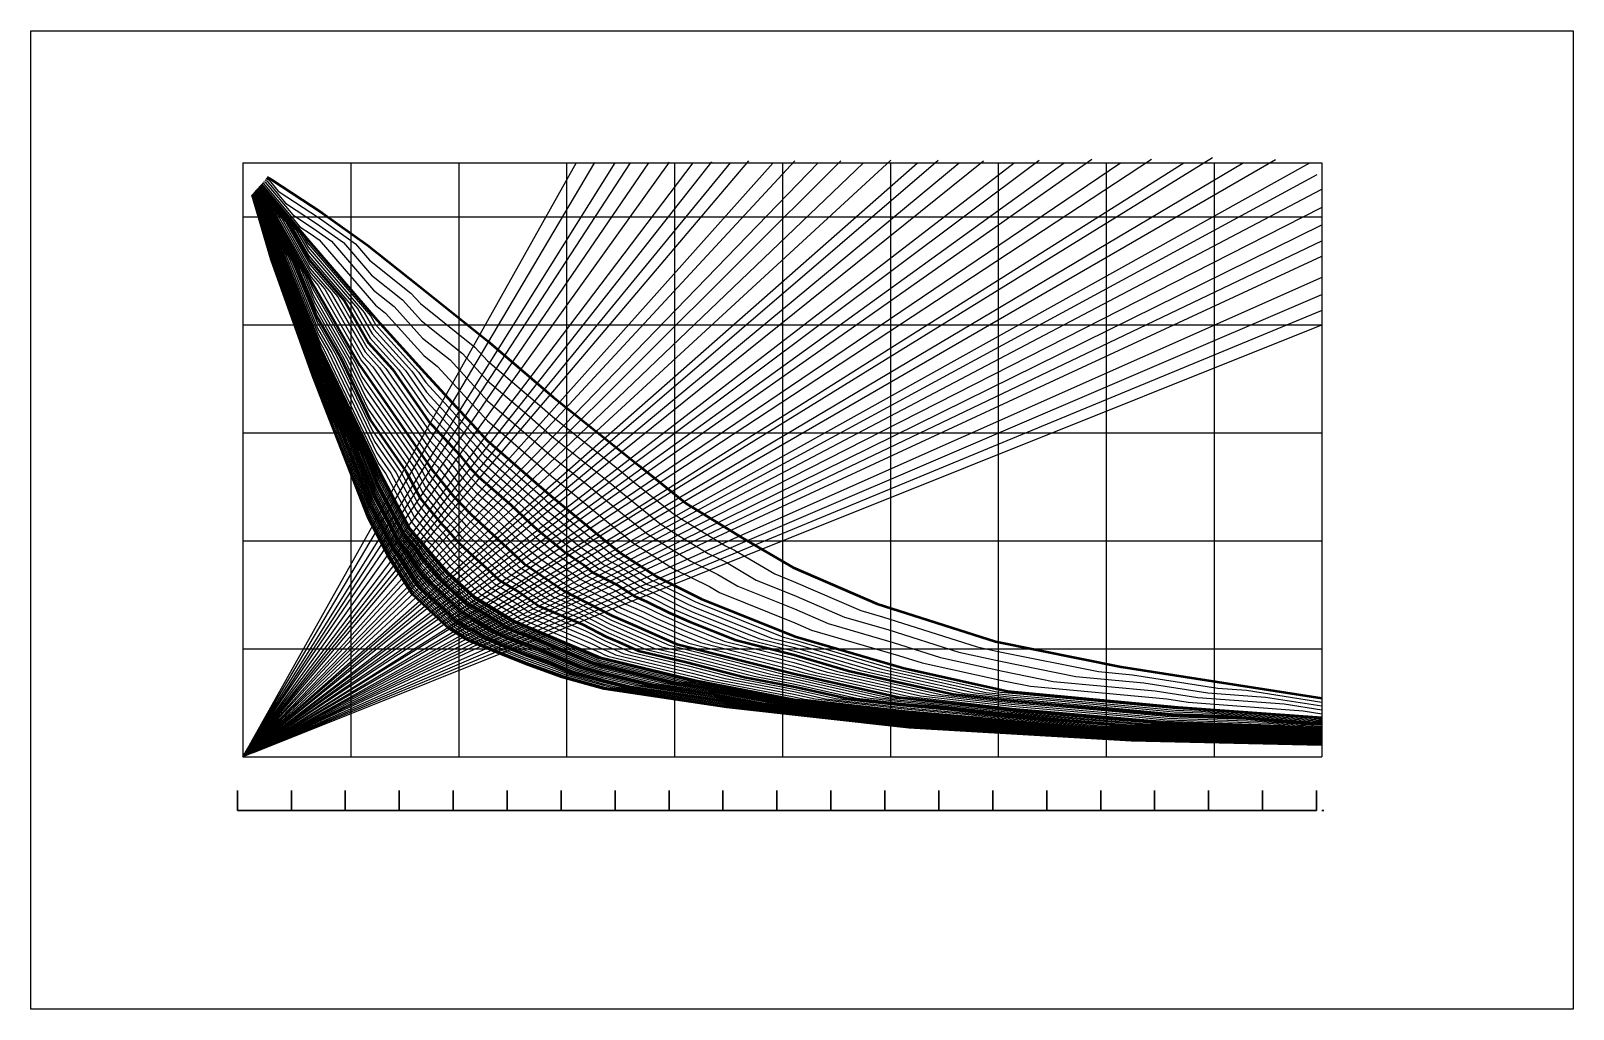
# Model space of a CAD drawing. Header units: metres. Extents: x -0.39 to 2.47, y -0.47 to 1.34.
import ezdxf

# ---------------------------------------------------------------- set-up
doc = ezdxf.new("R2010")
doc.units = ezdxf.units.M
doc.linetypes.add('LTYPE035', pattern=[5, 3, -1, 0, -1])
doc.layers.add('LAYER025', color=7, linetype='Continuous', lineweight=25, true_color=0xa35200)
doc.layers.add('LAYER026', color=7, linetype='Continuous', lineweight=50, true_color=0x753b00)
doc.layers.add('LAYER035', color=1, linetype='LTYPE035')
doc.layers.add('LAYER047', color=3, linetype='Continuous')
picture_1 = doc.add_image_def('image1.png', size_in_pixel=(612, 388))

msp = doc.modelspace()

# ---------------------------------------------------------------- linework, layer by layer
at = {"layer": 'LAYER025', "color": 34, "linetype": 'Continuous', "lineweight": 25, "true_color": 0xa35200}
for points, elevation in [([(0.0312, 1.0576), (0.0408, 1.0415), (0.0922, 0.981), (0.1224, 0.9279), (0.2003, 0.8374), (0.2361, 0.7753), (0.2892, 0.7167), (0.3426, 0.6397), (0.4122, 0.5642), (0.4281, 0.5444), (0.4408, 0.5314), (0.5115, 0.4697), (0.5315, 0.4511), (0.5511, 0.4328), (0.6088, 0.3853), (0.6384, 0.365), (0.6577, 0.3491), (0.6939, 0.3306), (0.7339, 0.3047), (0.7526, 0.2966), (0.8023, 0.2718), (0.8314, 0.2591), (0.936, 0.2171), (1.0221, 0.1953), (1.143, 0.1601), (1.2213, 0.1426), (1.3366, 0.1171), (1.4211, 0.1076), (1.5329, 0.098), (1.7224, 0.0804), (1.8174, 0.0772), (1.9775, 0.0653), (2, 0.0646)], 14), ([(0.0318, 1.0583), (0.039, 1.0462), (0.0989, 0.9757), (0.1216, 0.9358), (0.2125, 0.8303), (0.2394, 0.7837), (0.3013, 0.7154), (0.3413, 0.6576), (0.4225, 0.5695), (0.4344, 0.5547), (0.4439, 0.5449), (0.5265, 0.473), (0.5415, 0.459), (0.5562, 0.4453), (0.6234, 0.3899), (0.6457, 0.3747), (0.6682, 0.3561), (0.6953, 0.3422), (0.7421, 0.312), (0.756, 0.3059), (0.8141, 0.277), (0.8359, 0.2675), (0.9579, 0.2185), (1.0225, 0.2021), (1.1636, 0.1611), (1.2223, 0.1479), (1.3568, 0.1182), (1.4202, 0.1111), (1.504, 0.1039), (1.7251, 0.0833), (1.7964, 0.0809), (1.9831, 0.0671), (2, 0.0665)], 13), ([(0.0324, 1.059), (0.0372, 1.051), (0.1057, 0.9703), (0.1208, 0.9438), (0.2247, 0.8232), (0.2426, 0.7921), (0.3133, 0.7141), (0.3401, 0.6755), (0.4328, 0.5748), (0.4408, 0.565), (0.4471, 0.5584), (0.5414, 0.4762), (0.5514, 0.4669), (0.5612, 0.4578), (0.6381, 0.3945), (0.6529, 0.3843), (0.6787, 0.3631), (0.6968, 0.3538), (0.7502, 0.3193), (0.7595, 0.3153), (0.8258, 0.2822), (0.8403, 0.2759), (0.9799, 0.2198), (1.0229, 0.2089), (1.1841, 0.1621), (1.2233, 0.1533), (1.377, 0.1193), (1.4193, 0.1146), (1.4751, 0.1098), (1.7279, 0.0862), (1.7753, 0.0847), (1.9887, 0.0689), (2, 0.0685)], 12), ([(0.033, 1.0597), (0.0354, 1.0557), (0.1124, 0.965), (0.12, 0.9517), (0.2369, 0.8161), (0.2458, 0.8005), (0.3254, 0.7127), (0.3388, 0.6935), (0.4431, 0.5802), (0.4471, 0.5752), (0.4502, 0.572), (0.5564, 0.4795), (0.5614, 0.4748), (0.5663, 0.4703), (0.6528, 0.399), (0.6602, 0.394), (0.6892, 0.3701), (0.6982, 0.3654), (0.7583, 0.3267), (0.763, 0.3246), (0.8376, 0.2875), (0.8448, 0.2843), (1.0018, 0.2212), (1.0233, 0.2158), (1.2047, 0.163), (1.2242, 0.1586), (1.3972, 0.1204), (1.4183, 0.1181), (1.4462, 0.1157), (1.7306, 0.0892), (1.7543, 0.0884), (1.9944, 0.0706), (2, 0.0704)], 11), ([(0.0359, 1.0631), (0.0373, 1.0623), (0.1058, 0.9817), (0.1249, 0.9691), (0.1416, 0.9573), (0.2455, 0.8367), (0.2646, 0.8215), (0.3353, 0.7434), (0.3607, 0.7232), (0.4534, 0.6225), (0.4776, 0.6018), (0.572, 0.5196), (0.6038, 0.4941), (0.6807, 0.4308), (0.7064, 0.4096), (0.7241, 0.3955), (0.7775, 0.361), (0.7984, 0.3482), (0.8647, 0.3152), (0.8834, 0.3042), (1.0229, 0.2481), (1.0541, 0.2347), (1.2153, 0.1878), (1.2592, 0.1739), (1.4129, 0.14), (1.4595, 0.1306), (1.7122, 0.1071), (1.7517, 0.1009), (1.9651, 0.085), (2, 0.0796)], 9), ([(0.0382, 1.0658), (0.041, 1.0641), (0.0924, 1.0037), (0.1306, 0.9786), (0.164, 0.9548), (0.2419, 0.8644), (0.2801, 0.834), (0.3332, 0.7754), (0.3839, 0.7351), (0.4534, 0.6596), (0.5018, 0.618), (0.5726, 0.5564), (0.6362, 0.5055), (0.6939, 0.458), (0.7132, 0.442), (0.7485, 0.4138), (0.7885, 0.388), (0.8304, 0.3625), (0.8802, 0.3377), (0.9175, 0.3157), (1.0221, 0.2737), (1.0845, 0.2467), (1.2054, 0.2116), (1.2932, 0.1838), (1.4085, 0.1584), (1.5015, 0.1396), (1.6911, 0.122), (1.7701, 0.1096), (1.9301, 0.0977), (2, 0.0868)], 8), ([(0.0404, 1.0685), (0.0448, 1.066), (0.079, 1.0257), (0.1363, 0.9881), (0.1864, 0.9524), (0.2383, 0.8921), (0.2957, 0.8465), (0.331, 0.8074), (0.407, 0.7469), (0.4534, 0.6966), (0.526, 0.6343), (0.5732, 0.5932), (0.6687, 0.5168), (0.7071, 0.4851), (0.72, 0.4745), (0.7729, 0.4322), (0.7996, 0.415), (0.8624, 0.3767), (0.8956, 0.3602), (0.9516, 0.3272), (1.0213, 0.2992), (1.1149, 0.2588), (1.1955, 0.2354), (1.3272, 0.1937), (1.404, 0.1768), (1.5436, 0.1486), (1.67, 0.1369), (1.7885, 0.1183), (1.8952, 0.1104), (2, 0.094)], 7), ([(0.0427, 1.0712), (0.0485, 1.0678), (0.0656, 1.0477), (0.1419, 0.9975), (0.2088, 0.95), (0.2348, 0.9199), (0.3112, 0.859), (0.3289, 0.8395), (0.4302, 0.7588), (0.4534, 0.7336), (0.5503, 0.6505), (0.5739, 0.63), (0.7011, 0.5281), (0.7203, 0.5123), (0.7268, 0.507), (0.7973, 0.4506), (0.8106, 0.442), (0.8944, 0.391), (0.911, 0.3827), (0.9856, 0.3388), (1.0205, 0.3247), (1.1453, 0.2709), (1.1856, 0.2592), (1.3612, 0.2036), (1.3996, 0.1952), (1.5857, 0.1577), (1.6489, 0.1518), (1.8069, 0.1271), (1.8602, 0.1231), (2, 0.1012)], 6), ([(0.0175, 1.0415), (0.0197, 1.0363), (0.0531, 0.9224), (0.0569, 0.9131), (0.1295, 0.7089), (0.1589, 0.6332), (0.1645, 0.6215), (0.2324, 0.4488), (0.2351, 0.4438), (0.273, 0.3709), (0.2745, 0.3691), (0.3139, 0.3076), (0.316, 0.3052), (0.3829, 0.2423), (0.3854, 0.2401), (0.4107, 0.2239), (0.4235, 0.2178), (0.4272, 0.2155), (0.465, 0.1995), (0.5253, 0.1754), (0.587, 0.1531), (0.5949, 0.1497), (0.6685, 0.1296), (0.6774, 0.1274), (0.8934, 0.0952), (0.9025, 0.0934), (1.2235, 0.0575), (1.2338, 0.0564), (1.2412, 0.0557), (1.25, 0.0549), (1.6414, 0.0319), (1.6538, 0.0314), (1.99, 0.0236), (2, 0.0234)], 49), ([(0.0178, 1.0418), (0.0222, 1.0314), (0.0538, 0.9236), (0.0614, 0.9049), (0.1302, 0.7114), (0.158, 0.6397), (0.1693, 0.6164), (0.2336, 0.4527), (0.2389, 0.4428), (0.2748, 0.3737), (0.2779, 0.3701), (0.3152, 0.3118), (0.3194, 0.3071), (0.3828, 0.2476), (0.3877, 0.243), (0.4117, 0.2277), (0.4238, 0.2219), (0.4312, 0.2174), (0.467, 0.2023), (0.5241, 0.1794), (0.5826, 0.1582), (0.5985, 0.1515), (0.6682, 0.1324), (0.6859, 0.1281), (0.8905, 0.0976), (0.9087, 0.0941), (1.2128, 0.0601), (1.2335, 0.0578), (1.2483, 0.0564), (1.2659, 0.0549), (1.6367, 0.0331), (1.6615, 0.0321), (1.98, 0.0247), (2, 0.0242)], 48), ([(0.018, 1.0421), (0.0247, 1.0266), (0.0546, 0.9247), (0.066, 0.8966), (0.1309, 0.714), (0.1572, 0.6462), (0.1741, 0.6112), (0.2349, 0.4566), (0.2428, 0.4418), (0.2767, 0.3765), (0.2812, 0.3712), (0.3165, 0.3161), (0.3227, 0.309), (0.3826, 0.2528), (0.3901, 0.246), (0.4127, 0.2316), (0.4241, 0.2261), (0.4352, 0.2193), (0.469, 0.205), (0.523, 0.1834), (0.5782, 0.1634), (0.602, 0.1533), (0.6679, 0.1353), (0.6945, 0.1289), (0.8877, 0.1), (0.915, 0.0948), (1.2022, 0.0626), (1.2332, 0.0592), (1.2554, 0.0572), (1.2818, 0.0549), (1.632, 0.0343), (1.6692, 0.0329), (1.97, 0.0259), (2, 0.0251)], 47), ([(0.0183, 1.0424), (0.0272, 1.0217), (0.0553, 0.9258), (0.0705, 0.8884), (0.1317, 0.7165), (0.1564, 0.6527), (0.1788, 0.606), (0.2361, 0.4605), (0.2466, 0.4407), (0.2786, 0.3793), (0.2846, 0.3722), (0.3178, 0.3204), (0.3261, 0.3109), (0.3825, 0.258), (0.3924, 0.249), (0.4137, 0.2354), (0.4245, 0.2302), (0.4392, 0.2212), (0.4711, 0.2077), (0.5218, 0.1874), (0.5738, 0.1686), (0.6056, 0.1551), (0.6675, 0.1382), (0.703, 0.1296), (0.8849, 0.1024), (0.9213, 0.0954), (1.1916, 0.0652), (1.2328, 0.0606), (1.2625, 0.0579), (1.2977, 0.0548), (1.6273, 0.0355), (1.6769, 0.0336), (1.96, 0.027), (2, 0.026)], 46), ([(0.0188, 1.0431), (0.0322, 1.012), (0.0568, 0.9281), (0.0796, 0.872), (0.1331, 0.7215), (0.1548, 0.6658), (0.1884, 0.5957), (0.2385, 0.4684), (0.2544, 0.4387), (0.2823, 0.3849), (0.2913, 0.3743), (0.3204, 0.3289), (0.3328, 0.3148), (0.3822, 0.2684), (0.397, 0.2549), (0.4157, 0.243), (0.4251, 0.2385), (0.4473, 0.225), (0.4751, 0.2132), (0.5195, 0.1954), (0.565, 0.1789), (0.6127, 0.1587), (0.6669, 0.1439), (0.7201, 0.131), (0.8792, 0.1072), (0.9338, 0.0968), (1.1704, 0.0703), (1.2322, 0.0634), (1.2767, 0.0594), (1.3295, 0.0548), (1.6179, 0.0378), (1.6923, 0.035), (1.94, 0.0292), (2, 0.0277)], 44), ([(0.0191, 1.0434), (0.0347, 1.0071), (0.0575, 0.9292), (0.0842, 0.8638), (0.1338, 0.7241), (0.1539, 0.6723), (0.1932, 0.5905), (0.2397, 0.4723), (0.2582, 0.4377), (0.2842, 0.3878), (0.2947, 0.3753), (0.3217, 0.3332), (0.3362, 0.3167), (0.382, 0.2737), (0.3994, 0.2579), (0.4167, 0.2468), (0.4254, 0.2426), (0.4513, 0.2268), (0.4771, 0.2159), (0.5184, 0.1994), (0.5606, 0.1841), (0.6162, 0.1605), (0.6665, 0.1467), (0.7286, 0.1317), (0.8764, 0.1096), (0.9401, 0.0974), (1.1597, 0.0729), (1.2319, 0.0648), (1.2838, 0.0602), (1.3454, 0.0548), (1.6132, 0.039), (1.6999, 0.0357), (1.93, 0.0304), (2, 0.0286)], 43), ([(0.0194, 1.0437), (0.0372, 1.0022), (0.0583, 0.9303), (0.0887, 0.8555), (0.1346, 0.7266), (0.1531, 0.6788), (0.198, 0.5853), (0.2409, 0.4762), (0.2621, 0.4366), (0.286, 0.3906), (0.2981, 0.3763), (0.323, 0.3375), (0.3396, 0.3186), (0.3818, 0.2789), (0.4017, 0.2609), (0.4177, 0.2506), (0.4257, 0.2468), (0.4553, 0.2287), (0.4792, 0.2186), (0.5172, 0.2034), (0.5562, 0.1893), (0.6197, 0.1623), (0.6662, 0.1496), (0.7372, 0.1324), (0.8736, 0.112), (0.9464, 0.0981), (1.1491, 0.0754), (1.2316, 0.0662), (1.2909, 0.0609), (1.3613, 0.0547), (1.6085, 0.0402), (1.7076, 0.0364), (1.92, 0.0315), (2, 0.0294)], 42), ([(0.0196, 1.044), (0.0397, 0.9974), (0.059, 0.9314), (0.0933, 0.8473), (0.1353, 0.7291), (0.1523, 0.6853), (0.2028, 0.5802), (0.2421, 0.4801), (0.2659, 0.4356), (0.2879, 0.3934), (0.3014, 0.3774), (0.3243, 0.3417), (0.3429, 0.3205), (0.3817, 0.2841), (0.404, 0.2638), (0.4186, 0.2545), (0.426, 0.2509), (0.4593, 0.2306), (0.4812, 0.2213), (0.5161, 0.2074), (0.5518, 0.1944), (0.6233, 0.1641), (0.6659, 0.1525), (0.7457, 0.1331), (0.8707, 0.1145), (0.9527, 0.0988), (1.1385, 0.078), (1.2313, 0.0676), (1.298, 0.0617), (1.3772, 0.0547), (1.6038, 0.0414), (1.7153, 0.0372), (1.91, 0.0326), (2, 0.0303)], 41), ([(0.0202, 1.0446), (0.0447, 0.9876), (0.0605, 0.9337), (0.1024, 0.8309), (0.1367, 0.7342), (0.1507, 0.6983), (0.2124, 0.5698), (0.2446, 0.488), (0.2736, 0.4335), (0.2916, 0.399), (0.3082, 0.3794), (0.3269, 0.3503), (0.3497, 0.3243), (0.3814, 0.2946), (0.4086, 0.2698), (0.4206, 0.2621), (0.4267, 0.2592), (0.4673, 0.2344), (0.4852, 0.2268), (0.5138, 0.2154), (0.543, 0.2048), (0.6304, 0.1677), (0.6652, 0.1582), (0.7628, 0.1346), (0.8651, 0.1193), (0.9652, 0.1001), (1.1173, 0.0831), (1.2307, 0.0705), (1.3123, 0.0631), (1.409, 0.0547), (1.5944, 0.0437), (1.7307, 0.0386), (1.89, 0.0349), (2, 0.032)], 39), ([(0.0205, 1.045), (0.0472, 0.9827), (0.0613, 0.9348), (0.1069, 0.8227), (0.1375, 0.7367), (0.1498, 0.7048), (0.2172, 0.5646), (0.2458, 0.4919), (0.2775, 0.4325), (0.2935, 0.4018), (0.3116, 0.3805), (0.3282, 0.3545), (0.353, 0.3263), (0.3812, 0.2998), (0.411, 0.2727), (0.4216, 0.2659), (0.427, 0.2634), (0.4714, 0.2363), (0.4873, 0.2295), (0.5126, 0.2194), (0.5386, 0.21), (0.6339, 0.1695), (0.6649, 0.1611), (0.7713, 0.1353), (0.8623, 0.1217), (0.9715, 0.1008), (1.1067, 0.0857), (1.2304, 0.0719), (1.3194, 0.0639), (1.4249, 0.0546), (1.5897, 0.0449), (1.7384, 0.0393), (1.88, 0.036), (2, 0.0329)], 38), ([(0.0207, 1.0453), (0.0497, 0.9779), (0.062, 0.9359), (0.1115, 0.8144), (0.1382, 0.7392), (0.149, 0.7113), (0.222, 0.5595), (0.247, 0.4958), (0.2813, 0.4315), (0.2953, 0.4046), (0.3149, 0.3815), (0.3295, 0.3588), (0.3564, 0.3282), (0.3811, 0.305), (0.4133, 0.2757), (0.4226, 0.2697), (0.4273, 0.2675), (0.4754, 0.2381), (0.4893, 0.2322), (0.5115, 0.2234), (0.5342, 0.2151), (0.6375, 0.1713), (0.6646, 0.1639), (0.7799, 0.136), (0.8594, 0.1241), (0.9778, 0.1015), (1.096, 0.0882), (1.2301, 0.0733), (1.3265, 0.0646), (1.4408, 0.0546), (1.585, 0.0461), (1.7461, 0.04), (1.87, 0.0371), (2, 0.0338)], 37), ([(0.021, 1.0456), (0.0522, 0.973), (0.0627, 0.937), (0.116, 0.8062), (0.1389, 0.7417), (0.1482, 0.7178), (0.2267, 0.5543), (0.2482, 0.4997), (0.2852, 0.4305), (0.2972, 0.4074), (0.3183, 0.3825), (0.3308, 0.3631), (0.3598, 0.3301), (0.3809, 0.3102), (0.4156, 0.2787), (0.4236, 0.2736), (0.4276, 0.2716), (0.4794, 0.24), (0.4913, 0.235), (0.5103, 0.2274), (0.5298, 0.2203), (0.641, 0.1731), (0.6643, 0.1668), (0.7884, 0.1367), (0.8566, 0.1265), (0.984, 0.1021), (1.0854, 0.0908), (1.2298, 0.0747), (1.3336, 0.0654), (1.4567, 0.0546), (1.5803, 0.0473), (1.7538, 0.0407), (1.86, 0.0383), (2, 0.0346)], 36), ([(0.0215, 1.0462), (0.0572, 0.9633), (0.0642, 0.9393), (0.1251, 0.7898), (0.1404, 0.7468), (0.1466, 0.7308), (0.2363, 0.544), (0.2506, 0.5076), (0.2929, 0.4284), (0.3009, 0.413), (0.325, 0.3846), (0.3333, 0.3716), (0.3665, 0.3339), (0.3806, 0.3207), (0.4203, 0.2846), (0.4256, 0.2812), (0.4283, 0.2799), (0.4874, 0.2438), (0.4954, 0.2404), (0.5081, 0.2354), (0.521, 0.2306), (0.6481, 0.1767), (0.6636, 0.1725), (0.8055, 0.1381), (0.8509, 0.1314), (0.9966, 0.1035), (1.0642, 0.0959), (1.2292, 0.0775), (1.3478, 0.0669), (1.4885, 0.0545), (1.5709, 0.0497), (1.7692, 0.0422), (1.84, 0.0405), (2, 0.0364)], 34), ([(0.0218, 1.0465), (0.0597, 0.9584), (0.065, 0.9404), (0.1296, 0.7815), (0.1411, 0.7493), (0.1458, 0.7374), (0.2411, 0.5388), (0.2519, 0.5115), (0.2968, 0.4274), (0.3028, 0.4159), (0.3284, 0.3856), (0.3346, 0.3759), (0.3699, 0.3358), (0.3804, 0.3259), (0.4226, 0.2876), (0.4266, 0.285), (0.4286, 0.2841), (0.4914, 0.2457), (0.4974, 0.2431), (0.5069, 0.2393), (0.5167, 0.2358), (0.6517, 0.1785), (0.6633, 0.1754), (0.814, 0.1389), (0.8481, 0.1338), (1.0029, 0.1041), (1.0536, 0.0985), (1.2289, 0.0789), (1.3549, 0.0676), (1.5044, 0.0545), (1.5662, 0.0509), (1.7769, 0.0429), (1.83, 0.0416), (2, 0.0372)], 33), ([(0.0221, 1.0469), (0.0622, 0.9535), (0.0657, 0.9415), (0.1342, 0.7733), (0.1418, 0.7518), (0.1449, 0.7439), (0.2459, 0.5336), (0.2531, 0.5154), (0.3006, 0.4263), (0.3046, 0.4187), (0.3318, 0.3866), (0.3359, 0.3802), (0.3732, 0.3377), (0.3803, 0.3311), (0.4249, 0.2905), (0.4276, 0.2888), (0.4289, 0.2882), (0.4954, 0.2476), (0.4994, 0.2459), (0.5058, 0.2433), (0.5123, 0.241), (0.6552, 0.1803), (0.6629, 0.1782), (0.8226, 0.1396), (0.8453, 0.1362), (1.0091, 0.1048), (1.0429, 0.101), (1.2285, 0.0803), (1.362, 0.0683), (1.5203, 0.0545), (1.5615, 0.052), (1.7846, 0.0436), (1.82, 0.0428), (2, 0.0381)], 32), ([(0.0223, 1.0472), (0.0647, 0.9487), (0.0665, 0.9427), (0.1387, 0.7651), (0.1426, 0.7544), (0.1441, 0.7504), (0.2507, 0.5284), (0.2543, 0.5194), (0.3045, 0.4253), (0.3065, 0.4215), (0.3351, 0.3877), (0.3372, 0.3844), (0.3766, 0.3397), (0.3801, 0.3363), (0.4272, 0.2935), (0.4286, 0.2927), (0.4292, 0.2923), (0.4995, 0.2494), (0.5014, 0.2486), (0.5046, 0.2473), (0.5079, 0.2462), (0.6587, 0.1821), (0.6626, 0.1811), (0.8311, 0.1403), (0.8425, 0.1386), (1.0154, 0.1055), (1.0323, 0.1036), (1.2282, 0.0817), (1.3691, 0.0691), (1.5362, 0.0544), (1.5568, 0.0532), (1.7923, 0.0443), (1.81, 0.0439), (2, 0.039)], 31), ([(0.0231, 1.0481), (0.0255, 1.044), (0.0656, 0.9507), (0.0732, 0.9374), (0.1417, 0.7692), (0.1506, 0.7537), (0.2516, 0.5434), (0.265, 0.5242), (0.3125, 0.4351), (0.3165, 0.4301), (0.3437, 0.3981), (0.3468, 0.3948), (0.3841, 0.3524), (0.3891, 0.3478), (0.4338, 0.3072), (0.4387, 0.3026), (0.5052, 0.262), (0.5126, 0.2569), (0.6555, 0.1963), (0.6646, 0.1916), (0.6692, 0.1896), (0.6765, 0.1864), (0.8361, 0.1478), (0.8576, 0.1423), (1.0215, 0.111), (1.0411, 0.1066), (1.2267, 0.0859), (1.3601, 0.0739), (1.3813, 0.0715), (1.5395, 0.0576), (1.5675, 0.0552), (1.7906, 0.0468), (1.8144, 0.046), (1.9944, 0.0413), (2, 0.0411)], 29), ([(0.0236, 1.0487), (0.0284, 1.0406), (0.0641, 0.9576), (0.0792, 0.9311), (0.1401, 0.7815), (0.158, 0.7504), (0.2477, 0.5636), (0.2745, 0.525), (0.3167, 0.4459), (0.3247, 0.436), (0.3489, 0.4075), (0.3552, 0.401), (0.3883, 0.3633), (0.3983, 0.354), (0.438, 0.3179), (0.4478, 0.3088), (0.5069, 0.2726), (0.5217, 0.2625), (0.6488, 0.2086), (0.6669, 0.1993), (0.6762, 0.1953), (0.6907, 0.1889), (0.8326, 0.1546), (0.8756, 0.1437), (1.0213, 0.1158), (1.0604, 0.107), (1.2254, 0.0886), (1.3441, 0.078), (1.3863, 0.0732), (1.527, 0.0608), (1.5829, 0.0561), (1.7812, 0.0486), (1.8287, 0.047), (1.9887, 0.0428), (2, 0.0425)], 28), ([(0.0241, 1.0493), (0.0313, 1.0371), (0.0625, 0.9645), (0.0852, 0.9247), (0.1385, 0.7939), (0.1653, 0.7472), (0.2439, 0.5837), (0.284, 0.5259), (0.3209, 0.4566), (0.3329, 0.4418), (0.354, 0.4169), (0.3635, 0.4071), (0.3925, 0.3741), (0.4075, 0.3602), (0.4422, 0.3286), (0.4569, 0.3149), (0.5086, 0.2833), (0.5309, 0.268), (0.6421, 0.2209), (0.6692, 0.207), (0.6832, 0.2009), (0.7049, 0.1914), (0.8291, 0.1614), (0.8937, 0.145), (1.0211, 0.1206), (1.0798, 0.1074), (1.2242, 0.0913), (1.328, 0.082), (1.3914, 0.0749), (1.5145, 0.0641), (1.5983, 0.0569), (1.7719, 0.0503), (1.8431, 0.048), (1.9831, 0.0443), (2, 0.0438)], 27), ([(0.0246, 1.0499), (0.0342, 1.0337), (0.061, 0.9715), (0.0912, 0.9183), (0.1369, 0.8062), (0.1727, 0.744), (0.24, 0.6039), (0.2934, 0.5268), (0.3252, 0.4674), (0.3411, 0.4476), (0.3592, 0.4263), (0.3718, 0.4133), (0.3967, 0.385), (0.4166, 0.3664), (0.4464, 0.3393), (0.466, 0.321), (0.5104, 0.2939), (0.54, 0.2736), (0.6353, 0.2332), (0.6715, 0.2147), (0.6901, 0.2066), (0.7192, 0.1939), (0.8256, 0.1681), (0.9117, 0.1464), (1.0209, 0.1254), (1.0992, 0.1079), (1.2229, 0.0941), (1.3119, 0.0861), (1.3964, 0.0765), (1.502, 0.0673), (1.6137, 0.0577), (1.7625, 0.0521), (1.8575, 0.0489), (1.9775, 0.0458), (2, 0.0451)], 26), ([(0.0256, 1.051), (0.04, 1.0268), (0.0579, 0.9853), (0.1033, 0.9056), (0.1337, 0.8308), (0.1874, 0.7376), (0.2323, 0.6441), (0.3124, 0.5286), (0.3336, 0.489), (0.3575, 0.4593), (0.3695, 0.4451), (0.3885, 0.4256), (0.4051, 0.4067), (0.435, 0.3788), (0.4548, 0.3608), (0.4843, 0.3333), (0.5138, 0.3152), (0.5583, 0.2848), (0.6218, 0.2578), (0.6761, 0.2301), (0.704, 0.2179), (0.7476, 0.1989), (0.8185, 0.1817), (0.9477, 0.149), (1.0205, 0.1351), (1.1379, 0.1087), (1.2204, 0.0995), (1.2797, 0.0942), (1.4066, 0.0799), (1.4769, 0.0737), (1.6445, 0.0594), (1.7437, 0.0556), (1.8862, 0.0509), (1.9662, 0.0488), (2, 0.0477)], 24), ([(0.0261, 1.0516), (0.0429, 1.0233), (0.0563, 0.9922), (0.1093, 0.8992), (0.1321, 0.8432), (0.1947, 0.7344), (0.2284, 0.6643), (0.3219, 0.5295), (0.3378, 0.4998), (0.3656, 0.4652), (0.3747, 0.4545), (0.3968, 0.4317), (0.4092, 0.4176), (0.4442, 0.385), (0.459, 0.3715), (0.4934, 0.3394), (0.5156, 0.3259), (0.5674, 0.2903), (0.6151, 0.2701), (0.6783, 0.2378), (0.711, 0.2235), (0.7618, 0.2014), (0.815, 0.1885), (0.9657, 0.1504), (1.0203, 0.1399), (1.1573, 0.1092), (1.2191, 0.1023), (1.2636, 0.0983), (1.4116, 0.0816), (1.4644, 0.0769), (1.6599, 0.0602), (1.7343, 0.0574), (1.9005, 0.0519), (1.9605, 0.0503), (2, 0.049)], 23), ([(0.0266, 1.0522), (0.0458, 1.0199), (0.0547, 0.9991), (0.1153, 0.8929), (0.1305, 0.8555), (0.2021, 0.7312), (0.2245, 0.6844), (0.3314, 0.5304), (0.342, 0.5106), (0.3738, 0.471), (0.3799, 0.4639), (0.4051, 0.4378), (0.4134, 0.4284), (0.4533, 0.3912), (0.4632, 0.3822), (0.5025, 0.3456), (0.5173, 0.3365), (0.5766, 0.2959), (0.6083, 0.2824), (0.6806, 0.2455), (0.7179, 0.2292), (0.776, 0.2039), (0.8115, 0.1953), (0.9837, 0.1517), (1.0201, 0.1447), (1.1766, 0.1096), (1.2179, 0.105), (1.2475, 0.1023), (1.4167, 0.0832), (1.4518, 0.0802), (1.6754, 0.061), (1.7249, 0.0592), (1.9149, 0.0528), (1.9549, 0.0518), (2, 0.0503)], 22), ([(0.0271, 1.0528), (0.0487, 1.0164), (0.0532, 1.0061), (0.1213, 0.8865), (0.1289, 0.8678), (0.2094, 0.7279), (0.2206, 0.7046), (0.3409, 0.5313), (0.3462, 0.5214), (0.382, 0.4768), (0.385, 0.4733), (0.4135, 0.444), (0.4176, 0.4393), (0.4625, 0.3974), (0.4675, 0.3929), (0.5116, 0.3517), (0.519, 0.3472), (0.5857, 0.3015), (0.6016, 0.2948), (0.6829, 0.2532), (0.7249, 0.2349), (0.7902, 0.2064), (0.808, 0.2021), (1.0017, 0.153), (1.0199, 0.1495), (1.196, 0.11), (1.2166, 0.1077), (1.2315, 0.1064), (1.4217, 0.0849), (1.4393, 0.0834), (1.6908, 0.0619), (1.7156, 0.0609), (1.9293, 0.0538), (1.9493, 0.0533), (2, 0.0516)], 21), ([(0.0282, 1.0541), (0.0498, 1.0177), (0.0584, 1.0077), (0.1265, 0.8881), (0.1395, 0.873), (0.22, 0.7331), (0.2288, 0.7234), (0.3491, 0.5501), (0.3607, 0.5375), (0.3965, 0.493), (0.4249, 0.4637), (0.4367, 0.4534), (0.4816, 0.4115), (0.5258, 0.3703), (0.5354, 0.3624), (0.6021, 0.3167), (0.6053, 0.3141), (0.6867, 0.2725), (0.6934, 0.2682), (0.7353, 0.2499), (0.7436, 0.2457), (0.809, 0.2172), (0.8264, 0.2102), (1.0201, 0.1612), (1.0402, 0.1553), (1.2164, 0.1158), (1.2356, 0.1116), (1.4258, 0.0901), (1.6773, 0.0686), (1.7089, 0.0656), (1.9226, 0.0585), (1.9493, 0.0566), (2, 0.0549)], 19), ([(0.0288, 1.0548), (0.048, 1.0225), (0.0651, 1.0023), (0.1257, 0.896), (0.1516, 0.8659), (0.2232, 0.7416), (0.2409, 0.7221), (0.3478, 0.568), (0.371, 0.5428), (0.4028, 0.5032), (0.4281, 0.4772), (0.4517, 0.4567), (0.4916, 0.4194), (0.5309, 0.3828), (0.5501, 0.367), (0.6094, 0.3264), (0.6158, 0.3211), (0.6881, 0.2841), (0.7015, 0.2755), (0.7388, 0.2592), (0.7553, 0.2509), (0.8134, 0.2256), (0.8483, 0.2116), (1.0205, 0.168), (1.0608, 0.1563), (1.2173, 0.1212), (1.2558, 0.1127), (1.4249, 0.0936), (1.6484, 0.0745), (1.7116, 0.0686), (1.9016, 0.0623), (1.9549, 0.0583), (2, 0.0568)], 18), ([(0.0294, 1.0555), (0.0462, 1.0272), (0.0719, 0.997), (0.1249, 0.904), (0.1638, 0.8588), (0.2265, 0.75), (0.253, 0.7207), (0.3465, 0.5859), (0.3813, 0.5482), (0.4092, 0.5135), (0.4313, 0.4908), (0.4667, 0.4599), (0.5016, 0.4274), (0.5359, 0.3953), (0.5647, 0.3716), (0.6166, 0.336), (0.6263, 0.3281), (0.6896, 0.2957), (0.7096, 0.2828), (0.7422, 0.2686), (0.7671, 0.2562), (0.8179, 0.234), (0.8702, 0.213), (1.0209, 0.1748), (1.0813, 0.1573), (1.2183, 0.1265), (1.276, 0.1138), (1.424, 0.0971), (1.6195, 0.0803), (1.7143, 0.0715), (1.8805, 0.066), (1.9605, 0.0601), (2, 0.0588)], 17), ([(0.03, 1.0562), (0.0444, 1.032), (0.0787, 0.9917), (0.1241, 0.912), (0.176, 0.8517), (0.2297, 0.7584), (0.2651, 0.7194), (0.3452, 0.6038), (0.3916, 0.5535), (0.4155, 0.5238), (0.4344, 0.5043), (0.4816, 0.4632), (0.5115, 0.4353), (0.541, 0.4078), (0.5794, 0.3762), (0.6239, 0.3457), (0.6368, 0.3351), (0.691, 0.3073), (0.7177, 0.2901), (0.7457, 0.2779), (0.7788, 0.2614), (0.8224, 0.2424), (0.8922, 0.2143), (1.0213, 0.1817), (1.1019, 0.1582), (1.2193, 0.1319), (1.2962, 0.1149), (1.423, 0.1006), (1.5907, 0.0862), (1.717, 0.0745), (1.8595, 0.0697), (1.9662, 0.0618), (2, 0.0607)], 16)]:
    msp.add_lwpolyline(points, dxfattribs=dict(at, elevation=elevation))
at = {"layer": 'LAYER026', "color": 36, "linetype": 'Continuous', "lineweight": 50, "true_color": 0x753b00}
for points, elevation in [([(0.0336, 1.0604), (0.1192, 0.9597), (0.249, 0.809), (0.3375, 0.7114), (0.4534, 0.5855), (0.5714, 0.4828), (0.6674, 0.4036), (0.6996, 0.3771), (0.7664, 0.334), (0.8493, 0.2927), (1.0237, 0.2226), (1.2252, 0.164), (1.4174, 0.1216), (1.7333, 0.0921), (2, 0.0724)], 10), ([(0.045, 1.0738), (0.0522, 1.0696), (0.1476, 1.007), (0.2312, 0.9476), (0.3268, 0.8715), (0.4534, 0.7706), (0.5745, 0.6668), (0.7336, 0.5395), (0.8217, 0.469), (0.9264, 0.4052), (1.0197, 0.3503), (1.1757, 0.283), (1.3951, 0.2135), (1.6278, 0.1667), (1.8253, 0.1358), (2, 0.1085)], 5), ([(0.0172, 1.0412), (0.0523, 0.9213), (0.1288, 0.7064), (0.1597, 0.6267), (0.2312, 0.4449), (0.2711, 0.3681), (0.3126, 0.3033), (0.3831, 0.2371), (0.4097, 0.2201), (0.4232, 0.2137), (0.463, 0.1968), (0.5264, 0.1715), (0.5914, 0.1479), (0.6688, 0.1267), (0.8962, 0.0927), (1.2341, 0.055), (1.6461, 0.0307), (2, 0.0225)], 50), ([(0.0186, 1.0427), (0.0297, 1.0168), (0.0561, 0.9269), (0.0751, 0.8802), (0.1324, 0.719), (0.1556, 0.6592), (0.1836, 0.6008), (0.2373, 0.4645), (0.2505, 0.4397), (0.2804, 0.3821), (0.288, 0.3732), (0.3191, 0.3246), (0.3295, 0.3129), (0.3823, 0.2632), (0.3947, 0.2519), (0.4147, 0.2392), (0.4248, 0.2344), (0.4433, 0.2231), (0.4731, 0.2104), (0.5207, 0.1914), (0.5694, 0.1738), (0.6091, 0.1569), (0.6672, 0.141), (0.7115, 0.1303), (0.882, 0.1048), (0.9276, 0.0961), (1.181, 0.0678), (1.2325, 0.062), (1.2696, 0.0587), (1.3136, 0.0548), (1.6226, 0.0366), (1.6846, 0.0343), (1.95, 0.0281), (2, 0.0268)], 45), ([(0.0199, 1.0443), (0.0422, 0.9925), (0.0598, 0.9326), (0.0978, 0.8391), (0.136, 0.7316), (0.1515, 0.6918), (0.2076, 0.575), (0.2434, 0.4841), (0.2698, 0.4346), (0.2897, 0.3962), (0.3048, 0.3784), (0.3256, 0.346), (0.3463, 0.3224), (0.3815, 0.2893), (0.4063, 0.2668), (0.4196, 0.2583), (0.4264, 0.2551), (0.4633, 0.2325), (0.4832, 0.2241), (0.5149, 0.2114), (0.5474, 0.1996), (0.6268, 0.1659), (0.6656, 0.1553), (0.7542, 0.1339), (0.8679, 0.1169), (0.9589, 0.0994), (1.1279, 0.0806), (1.231, 0.069), (1.3052, 0.0624), (1.3931, 0.0547), (1.5991, 0.0426), (1.723, 0.0379), (1.9, 0.0338), (2, 0.0312)], 40), ([(0.0213, 1.0459), (0.0547, 0.9681), (0.0635, 0.9382), (0.1206, 0.798), (0.1397, 0.7443), (0.1474, 0.7243), (0.2315, 0.5491), (0.2494, 0.5037), (0.2891, 0.4294), (0.299, 0.4102), (0.3217, 0.3835), (0.332, 0.3673), (0.3631, 0.332), (0.3807, 0.3154), (0.4179, 0.2816), (0.4246, 0.2774), (0.428, 0.2758), (0.4834, 0.2419), (0.4933, 0.2377), (0.5092, 0.2314), (0.5254, 0.2255), (0.6446, 0.1749), (0.6639, 0.1696), (0.7969, 0.1374), (0.8538, 0.1289), (0.9903, 0.1028), (1.0748, 0.0933), (1.2295, 0.0761), (1.3407, 0.0661), (1.4726, 0.0545), (1.5756, 0.0485), (1.7615, 0.0414), (1.85, 0.0394), (2, 0.0355)], 35), ([(0.0226, 1.0475), (0.0672, 0.9438), (0.1433, 0.7569), (0.2555, 0.5233), (0.3083, 0.4243), (0.3385, 0.3887), (0.38, 0.3416), (0.4295, 0.2965), (0.5035, 0.2513), (0.6623, 0.184), (0.8396, 0.141), (1.0217, 0.1061), (1.2279, 0.0831), (1.3762, 0.0698), (1.5521, 0.0544), (1.8, 0.045), (2, 0.0398)], 30), ([(0.0251, 1.0505), (0.0371, 1.0302), (0.0594, 0.9784), (0.0973, 0.912), (0.1353, 0.8185), (0.18, 0.7408), (0.2361, 0.624), (0.3029, 0.5277), (0.3294, 0.4782), (0.3493, 0.4535), (0.3644, 0.4357), (0.3801, 0.4194), (0.4009, 0.3959), (0.4258, 0.3726), (0.4506, 0.35), (0.4751, 0.3272), (0.5121, 0.3046), (0.5492, 0.2792), (0.6286, 0.2455), (0.6738, 0.2224), (0.6971, 0.2122), (0.7334, 0.1964), (0.8221, 0.1749), (0.9297, 0.1477), (1.0207, 0.1303), (1.1185, 0.1083), (1.2216, 0.0968), (1.2958, 0.0901), (1.4015, 0.0782), (1.4894, 0.0705), (1.6291, 0.0585), (1.7531, 0.0539), (1.8718, 0.0499), (1.9718, 0.0473), (2, 0.0464)], 25), ([(0.0276, 1.0534), (0.0516, 1.013), (0.1273, 0.8801), (0.2168, 0.7247), (0.3504, 0.5321), (0.3902, 0.4827), (0.4218, 0.4501), (0.4717, 0.4036), (0.5207, 0.3578), (0.5948, 0.3071), (0.6852, 0.2609), (0.7318, 0.2405), (0.8045, 0.2088), (1.0197, 0.1544), (1.2154, 0.1105), (1.4268, 0.0866), (1.7062, 0.0627), (1.9436, 0.0548), (2, 0.0529)], 20), ([(0.0306, 1.0569), (0.0426, 1.0367), (0.0854, 0.9863), (0.1233, 0.9199), (0.1882, 0.8446), (0.2329, 0.7668), (0.2771, 0.7181), (0.3439, 0.6218), (0.4019, 0.5588), (0.4218, 0.5341), (0.4376, 0.5178), (0.4966, 0.4665), (0.5215, 0.4432), (0.5461, 0.4203), (0.5941, 0.3807), (0.6311, 0.3553), (0.6472, 0.3421), (0.6924, 0.319), (0.7258, 0.2974), (0.7491, 0.2872), (0.7906, 0.2666), (0.8269, 0.2508), (0.9141, 0.2157), (1.0217, 0.1885), (1.1225, 0.1592), (1.2203, 0.1372), (1.3164, 0.116), (1.4221, 0.1041), (1.5618, 0.0921), (1.7197, 0.0774), (1.8385, 0.0735), (1.9718, 0.0636), (2, 0.0626)], 15)]:
    msp.add_lwpolyline(points, dxfattribs=dict(at, elevation=elevation))
at = {"layer": 'LAYER035'}
for p, q in [((0, 1.1, -14), (0, 0, -14)), ((0, 1.1, -14), (2, 1.1, -14)), ((0.2, 1.1, -14), (0.2, 0, -14)), ((0.4, 1.1, -14), (0.4, 0, -14)), ((0.6, 1.1, -14), (0.6, 0, -14)), ((0.8, 1.1, -14), (0.8, 0, -14)), ((1, 1.1, -14), (1, 0, -14)), ((1.2, 1.1, -14), (1.2, 0, -14)), ((1.4, 1.1, -14), (1.4, 0, -14)), ((1.6, 1.1, -14), (1.6, 0, -14)), ((1.8, 1.1, -14), (1.8, 0, -14)), ((2, 1.1, -14), (2, 0, -14)), ((0, 1, -14), (2, 1, -14)), ((0, 0.8, -14), (2, 0.8, -14)), ((0, 0.6, -14), (2, 0.6, -14)), ((0, 0.4, -14), (2, 0.4, -14)), ((0, 0.2, -14), (2, 0.2, -14)), ((0, 0, -14), (2, 0, -14))]:
    msp.add_line(p, q, dxfattribs=at)
at = {"layer": 'LAYER035', "lineweight": 30, "elevation": -14, "flags": 128}
for points in [[(-0.0102, -0.0998), (-0.0102, -0.0624)], [(0.0898, -0.0998), (0.0898, -0.0624)], [(0.1898, -0.0998), (0.1898, -0.0624)], [(0.2898, -0.0998), (0.2898, -0.0624)], [(0.3898, -0.0998), (0.3898, -0.0624)], [(0.4898, -0.0998), (0.4898, -0.0624)], [(0.5898, -0.0998), (0.5898, -0.0624)], [(0.6898, -0.0998), (0.6898, -0.0624)], [(0.7898, -0.0998), (0.7898, -0.0624)], [(0.8898, -0.0998), (0.8898, -0.0624)], [(0.9898, -0.0998), (0.9898, -0.0624)], [(1.0898, -0.0998), (1.0898, -0.0624)], [(1.1898, -0.0998), (1.1898, -0.0624)], [(1.2898, -0.0998), (1.2898, -0.0624)], [(1.3898, -0.0998), (1.3898, -0.0624)], [(1.4898, -0.0998), (1.4898, -0.0624)], [(1.5898, -0.0998), (1.5898, -0.0624)], [(1.6898, -0.0998), (1.6898, -0.0624)], [(1.7898, -0.0998), (1.7898, -0.0624)], [(1.8898, -0.0998), (1.8898, -0.0624)], [(1.9898, -0.0998), (1.9898, -0.0624)], [(-0.0102, -0.0998), (1.9898, -0.0998)], [(2, -0.0998), (2.0035, -0.0998)]]:
    msp.add_lwpolyline(points, dxfattribs=at)
at = {"layer": 'LAYER047', "flags": 128}
for points, elevation in [([(1.797, 1.1095), (0, 0)], 19), ([(1.5736, 1.1065), (0, 0)], 23), ([(1.6837, 1.1061), (0, 0)], 21), ([(1.914, 1.1056), (0, 0)], 17), ([(1.2007, 1.1052), (0, 0)], 31), ([(1.2887, 1.1043), (0, 0)], 29), ([(1.4757, 1.1043), (0, 0)], 25), ([(0.9372, 1.1042), (0, 0)], 37), ([(1.1085, 1.1039), (0, 0)], 33), ([(1.023, 1.1038), (0, 0)], 35), ([(1.3728, 1.103), (0, 0)], 27), ([(0.8685, 1.1021), (0, 0)], 39), ([(0.7898, 1.1017), (0, 0)], 41), ([(0, 0), (0.6525, 1.1008)], 45), ([(0.7176, 1.1004), (0, 0)], 43), ([(0.6179, 1.1), (0, 0)], 46), ([(0.0099, 0.0157), (0.6897, 1.1)], 44), ([(0.0104, 0.0152), (0.7522, 1.1)], 42), ([(0.0111, 0.0146), (0.8346, 1.1)], 40), ([(0.0116, 0.0141), (0.9037, 1.1)], 38), ([(0.0121, 0.0135), (0.9831, 1.1)], 36), ([(0.0126, 0.013), (1.066, 1.1)], 34), ([(0.0131, 0.0126), (1.15, 1.1)], 32), ([(0.0137, 0.012), (1.2505, 1.1)], 30), ([(0.014, 0.0116), (1.3273, 1.1)], 28), ([(0.0145, 0.0112), (1.4294, 1.1)], 26), ([(0.0149, 0.0108), (1.522, 1.1)], 24), ([(0.0153, 0.0104), (1.6263, 1.1)], 22), ([(0.0158, 0.0099), (1.7442, 1.1)], 20), ([(0.0161, 0.0096), (1.8537, 1.1)], 18), ([(0.0165, 0.0092), (1.9773, 1.1)], 16), ([(1.9904, 1.0779), (0, 0)], 15), ([(0.0169, 0.0089), (2, 1.0516)], 14), ([(1.9982, 1.0167), (0, 0)], 13), ([(0.0172, 0.0085), (2, 0.9856)], 12), ([(1.999, 0.9549), (0, 0)], 11), ([(0.0176, 0.0082), (2, 0.9272)], 10), ([(1.9999, 0.8879), (0, 0)], 9), ([(0.018, 0.0077), (2, 0.8561)], 8), ([(1.9982, 0.826), (0, 0)], 7), ([(0.0184, 0.0074), (2, 0.8)], 6)]:
    msp.add_lwpolyline(points, dxfattribs=dict(at, elevation=elevation))

# ---------------------------------------------------------------- pictures from other files: only their frames are drawn
at = {"layer": 'LAYER047'}
image = msp.add_image(picture_1, insert=(-0.393, -0.4676, -14), size_in_units=(2.8585, 1.8122), dxfattribs=dict(at, fade=72))
image.dxf.flags = 7

doc.saveas('drawing.dxf')
